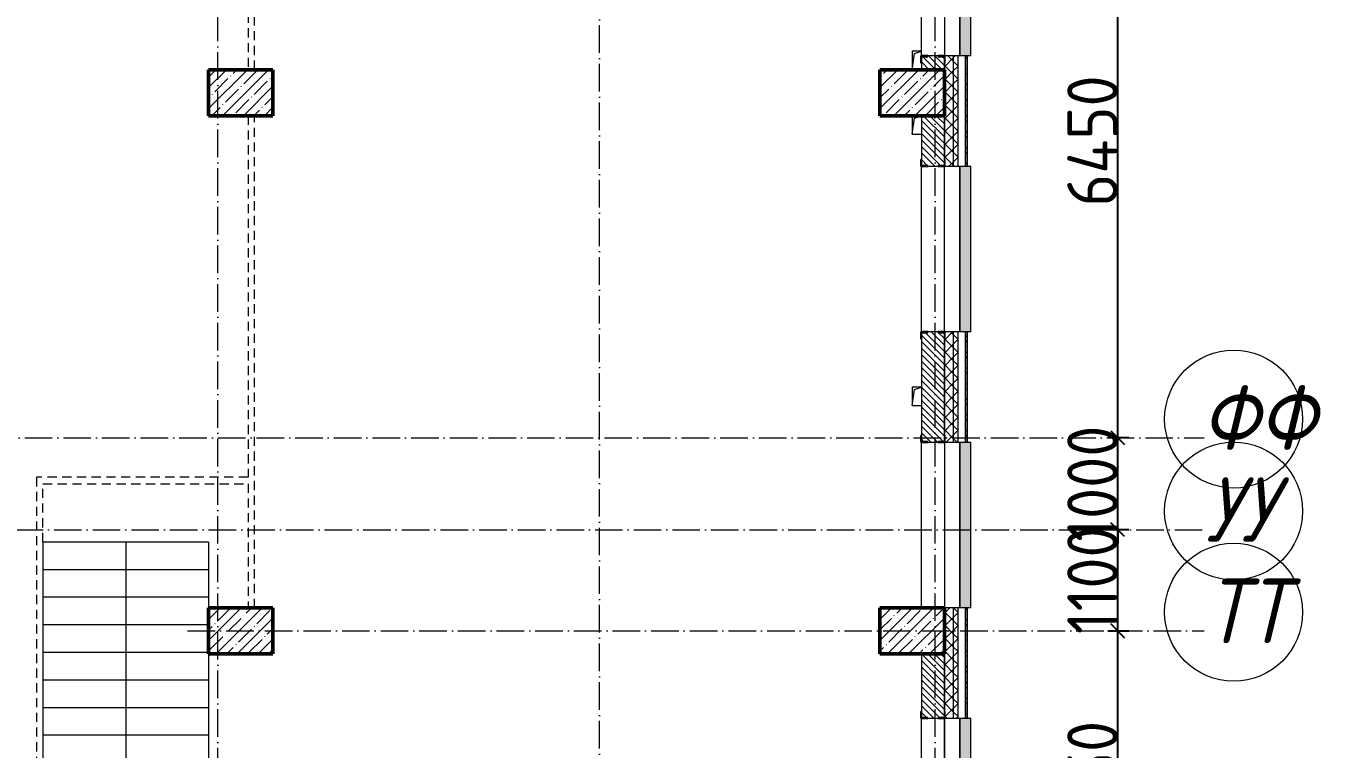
# Model space of a CAD drawing. Header units: millimetres. Extents: x -12989 to 629078, y -109036 to 555275.
# Drawn here: x 607833 to 621924, y 162980 to 170842 of the extents above; entities that cross this region are included whole.
import ezdxf

# ---------------------------------------------------------------- set-up
doc = ezdxf.new("R2010")
doc.units = ezdxf.units.MM
doc.linetypes.add('200_ШТРИХ_ш1п0_6_', pattern=[160, 100, -60])
doc.linetypes.add('50_200_ШТРИХ_1Т_ш5_п1_п1_', pattern=[700, 500, -100, 0, -100])
for name, color, linetype, lineweight in [('A-____-____-DIMS', 7, 'Continuous', 9), ('A-DETL-____-OTLN-3', 7, '200_ШТРИХ_ш1п0_6_', 9), ('A-GENM-____-MCUT', 7, 'Continuous', 25), ('A-GENM-____-OTLN', 7, 'Continuous', 9), ('A-GENM-____-OTLN-1', 7, 'Continuous', 25), ('A-GLAZ-____-OTLN', 7, 'Continuous', 9), ('A-WALL-____-MCUT', 7, 'Continuous', 13), ('A-WALL-____-MCUT-1', 7, 'Continuous', 9), ('A-WALL-____-OTLN', 7, 'Continuous', 9), ('A-WALL-____-PATT-1', 7, 'Continuous', 9), ('A-WALL-FNSH-MCUT-1', 7, 'Continuous', 9), ('S-COLS-____-MCUT', 7, 'Continuous', 50), ('S-COLS-____-OTLN', 7, 'Continuous', 9), ('S-GRID-____-IDEN', 7, 'Continuous', 9), ('S-GRID-____-OTLN-1', 7, '50_200_ШТРИХ_1Т_ш5_п1_п1_', 9), ('S-STRS-____-OTLN-1', 7, 'Continuous', 9)]:
    doc.layers.add(name, color=color, linetype=linetype, lineweight=lineweight)
doc.layers.add('A-GLAZ-____-OTLN-1', color=7, linetype='Continuous', lineweight=9, true_color=0xc0c0c0)
doc.styles.add('ISOCPEUR_I_9', font='isocpeui.ttf', dxfattribs={"width": 0.9, "height": 250})
doc.styles.add('СПДС', font='isocpeur.ttf', dxfattribs={"width": 0.9})
doc.dimstyles.new('ISO-2_5_0_9К_БОЛЬШОЙ_ОСИ', dxfattribs={"dimscale": 304.8, "dimtxt": 248.995294, "dimasz": 0.492126, "dimexe": 0.393701, "dimexo": 0, "dimgap": 0, "dimtad": 1, "dimdec": 0, "dimzin": 0, "dimdsep": 46, "dimtxsty": 'ISOCPEUR_I_9', "dimblk1": 'OBLIQUE', "dimblk2": 'OBLIQUE', "dimsah": 1, "dimcen": 0.09, "dimdle": 0.393701, "dimazin": 0, "dimtfac": 1, "dimtdec": 4, "dimtix": 1, "dimtmove": 0, "dimatfit": 3, "dimfxl": 1, "dimtvp": 1, "dimtolj": 1, "dimtzin": 0, "dimarcsym": 2})
pattern_1 = [(45, (516567.8, 90784.41), (-70.71068, 70.71068), []), (135, (516567.8, 90784.41), (-70.71068, -70.71068), [])]
pattern_2 = [(135, (516567.8, 90784.41), (-35.35534, -35.35534), [])]

# ---------------------------------------------------------------- blocks, each defined once
blk = doc.blocks.new('BSC_Колонна _Прямоугольная - 500х700-V98-АР1_План отверстий 2 этажа в осях 1-64_Ю-ЯЯ')
at = {"layer": 'S-COLS-____-OTLN'}
h = blk.add_hatch(dxfattribs=at)
h.set_pattern_fill('FP_111', color=256, style=0, pattern_type=2)
h.set_pattern_definition([(315, (-73481.04, 93600), (114.04925, 114.04925), []), (315, (-73481.04, 93485.95), (114.04925, 114.04925), [201.613, -40.323, 3.353, -36.97])])
h.paths.add_polyline_path([(-250, -350), (250, -350), (250, 350), (-250, 350)], flags=0)
at = {"layer": 'S-COLS-____-MCUT'}
for p, q in [((250, 350), (-250, 350)), ((-250, 350), (-250, -350)), ((250, -350), (250, 350)), ((-250, -350), (250, -350))]:
    blk.add_line(p, q, dxfattribs=at)
blk = doc.blocks.new('BSC_Колонна _Прямоугольная - 500х700-V100-АР1_План отверстий 2 этажа в осях 1-64_Ю-ЯЯ')
at = {"layer": 'S-COLS-____-OTLN'}
h = blk.add_hatch(dxfattribs=at)
h.set_pattern_fill('FP_113', color=256, style=0, pattern_type=2)
h.set_pattern_definition([(315, (-73481.04, 100900), (114.04925, 114.04925), []), (315, (-73481.04, 100785.95), (114.04925, 114.04925), [201.613, -40.323, 3.353, -36.97])])
h.paths.add_polyline_path([(-250, 168), (-250, -350), (250, -350), (250, 350), (-250, 350)], flags=0)
at = {"layer": 'S-COLS-____-MCUT'}
for p, q in [((250, 350), (-250, 350)), ((-250, 350), (-250, -350)), ((250, -350), (250, 350)), ((-250, -350), (250, -350))]:
    blk.add_line(p, q, dxfattribs=at)
blk = doc.blocks.new('BSC_Колонна _Прямоугольная - 500х700-V101-АР1_План отверстий 2 этажа в осях 1-64_Ю-ЯЯ')
at = {"layer": 'S-COLS-____-OTLN'}
h = blk.add_hatch(dxfattribs=at)
h.set_pattern_fill('FP_114', color=256, style=0, pattern_type=2)
h.set_pattern_definition([(315, (-79331.04, 93600), (114.04925, 114.04925), []), (315, (-79331.04, 93485.95), (114.04925, 114.04925), [201.613, -40.323, 3.353, -36.97])])
h.paths.add_polyline_path([(-250, -350), (250, -350), (250, 350), (-250, 350)], flags=0)
at = {"layer": 'S-COLS-____-MCUT'}
for p, q in [((250, 350), (-250, 350)), ((-250, 350), (-250, -350)), ((250, -350), (250, 350)), ((-250, -350), (250, -350))]:
    blk.add_line(p, q, dxfattribs=at)
blk = doc.blocks.new('BSC_Колонна _Прямоугольная - 500х700-V102-АР1_План отверстий 2 этажа в осях 1-64_Ю-ЯЯ')
at = {"layer": 'S-COLS-____-OTLN'}
h = blk.add_hatch(dxfattribs=at)
h.set_pattern_fill('FP_115', color=256, style=0, pattern_type=2)
h.set_pattern_definition([(315, (-79331.04, 100900), (114.04925, 114.04925), []), (315, (-79331.04, 100785.95), (114.04925, 114.04925), [201.613, -40.323, 3.353, -36.97])])
h.paths.add_polyline_path([(-250, 350), (-250, -350), (250, -350), (250, 350)], flags=0)
at = {"layer": 'S-COLS-____-MCUT'}
for p, q in [((250, 350), (-250, 350)), ((-250, 350), (-250, -350)), ((250, -350), (250, 350)), ((-250, -350), (250, -350))]:
    blk.add_line(p, q, dxfattribs=at)
blk = doc.blocks.new('Отлив_СКБ - Отлив витража_120_НВФ-31885687-АР1_План отверстий 2 этажа в осях 1-64_Ю-ЯЯ')
at = {"layer": 'A-GLAZ-____-OTLN-1'}
for points in [[(0, 0), (0, -2), (1800, -2), (1800, 0), (1023, 0)], [(0, -83), (0, -120), (1800, -120), (1800, -2), (0, -2), (0, -63)]]:
    blk.add_hatch(color=256, dxfattribs=at).paths.add_polyline_path(points, flags=0)
at = {"layer": 'A-GLAZ-____-OTLN'}
for p, q in [((0, 0), (1800, 0)), ((1800, -2), (0, -2)), ((0, -120), (0, -83)), ((0, -120), (1800, -120)), ((1800, -83), (1800, -120))]:
    blk.add_line(p, q, dxfattribs=at)
blk = doc.blocks.new('Фахверк_СКБ_Уголок - 250_2700-27497298-АР1_План отверстий 2 этажа в осях 1-64_Ю-ЯЯ')
at = {"layer": 'A-GENM-____-MCUT'}
for p, q in [((200, 181), (125, 181)), ((125, 181), (125, 106)), ((131, 106), (131, 175)), ((131, 175), (200, 175)), ((200, 175), (200, 181)), ((125, 106), (131, 106)), ((131, -6), (125, -6)), ((125, -6), (125, -81)), ((125, -81), (200, -81)), ((131, -75), (131, -6)), ((200, -75), (131, -75)), ((200, -81), (200, -75))]:
    blk.add_line(p, q, dxfattribs=at)
blk = doc.blocks.new('Фахверк_СКБ_Уголок - 250_2700_1-27501432-АР1_План отверстий 2 этажа в осях 1-64_Ю-ЯЯ')
at = {"layer": 'A-GENM-____-MCUT'}
for p, q in [((200, 181), (125, 181)), ((125, 181), (125, 106)), ((131, 106), (131, 175)), ((131, 175), (200, 175)), ((200, 175), (200, 181)), ((125, 106), (131, 106)), ((131, -6), (125, -6)), ((125, -6), (125, -81)), ((125, -81), (200, -81)), ((131, -75), (131, -6)), ((200, -75), (131, -75)), ((200, -81), (200, -75))]:
    blk.add_line(p, q, dxfattribs=at)
blk = doc.blocks.new('AR_Отверстие прямоугольное _в плите_ - AR_Отверстие прямоугольное _в плите_-V168-АР1_План отверстий 2 этажа в осях 1-64_Ю-ЯЯ')
at = {"layer": 'A-GENM-____-OTLN'}
for p, q in [((-50, 100), (-50, -100)), ((-50, -100), (-25, 75)), ((-25, 75), (50, 100)), ((-50, -100), (50, -100))]:
    blk.add_line(p, q, dxfattribs=at)
blk = doc.blocks.new('AR_Отверстие прямоугольное _в плите_ - AR_Отверстие прямоугольное _в плите_-V172-АР1_План отверстий 2 этажа в осях 1-64_Ю-ЯЯ')
at = {"layer": 'A-GENM-____-OTLN'}
for p, q in [((50, 100), (-50, 100)), ((-50, 100), (-50, -100)), ((-50, -100), (-25, 75)), ((-25, 75), (50, 100)), ((-50, -100), (50, -100))]:
    blk.add_line(p, q, dxfattribs=at)
blk = doc.blocks.new('AR_Отверстие прямоугольное _в плите_ - AR_Отверстие прямоугольное _в плите_-V169-АР1_План отверстий 2 этажа в осях 1-64_Ю-ЯЯ')
at = {"layer": 'A-GENM-____-OTLN'}
for p, q in [((50, 100), (-50, 100)), ((-50, 100), (-50, -100)), ((-50, -100), (-25, 75)), ((-25, 75), (50, 100))]:
    blk.add_line(p, q, dxfattribs=at)
blk = doc.blocks.new('Ось сетки - Круг_Ø6_00__ISO-2_5_0_9K_-25732049-АР1_План отверстий 3 этажа в осях 1-64_Ю-ЯЯ')
at = {"layer": 'S-GRID-____-IDEN'}
blk.add_circle((0, 0), 3, dxfattribs=at)
blk = doc.blocks.new('_Oblique')
at = {"color": 0, "linetype": 'ByBlock', "lineweight": -2}
blk.add_line((-0.5, -0.5), (0.5, 0.5), dxfattribs=at)
blk = doc.blocks.new('*D2885')
at = {"layer": 'A-____-____-DIMS', "color": 0, "lineweight": -2, "transparency": 16777216}
for p, q in [((386799, -13382), (387025, -13382)), ((386905, -16852), (386905, -13262)), ((386799, -16732), (387025, -16732))]:
    blk.add_line(p, q, dxfattribs=at)
at = {"layer": 'Defpoints', "color": 0, "transparency": 16777216}
for p in [(386799, -13382), (386905, -13382), (386799, -16732)]:
    blk.add_point(p, dxfattribs=at)
at = {"layer": 'A-____-____-DIMS', "color": 0, "lineweight": -2, "transparency": 16777216, "xscale": 150, "yscale": 150, "zscale": 150}
for p, rotation in [((386905, -13382), 90), ((386905, -16732), 270)]:
    blk.add_blockref('_Oblique', p, dxfattribs=dict(at, rotation=rotation))
at = {"layer": 'A-____-____-DIMS', "color": 0, "transparency": 16777216, "insert": (386631, -15057), "char_height": 548.6, "attachment_point": 5, "rotation": 90, "style": 'СПДС'}
blk.add_mtext('\\A1;3350', dxfattribs=at)
blk = doc.blocks.new('*D2886')
at = {"layer": 'A-____-____-DIMS', "color": 0, "lineweight": -2, "transparency": 16777216}
for p, q in [((386905, -13502), (386905, -12162)), ((386799, -12282), (387025, -12282)), ((386799, -13382), (387025, -13382))]:
    blk.add_line(p, q, dxfattribs=at)
at = {"layer": 'Defpoints', "color": 0, "transparency": 16777216}
for p in [(386799, -12282), (386905, -12282), (386799, -13382)]:
    blk.add_point(p, dxfattribs=at)
at = {"layer": 'A-____-____-DIMS', "color": 0, "lineweight": -2, "transparency": 16777216, "xscale": 150, "yscale": 150, "zscale": 150}
for p, rotation in [((386905, -12282), 90), ((386905, -13382), 270)]:
    blk.add_blockref('_Oblique', p, dxfattribs=dict(at, rotation=rotation))
at = {"layer": 'A-____-____-DIMS', "color": 0, "transparency": 16777216, "insert": (386631, -12832), "char_height": 548.6, "attachment_point": 5, "rotation": 90, "style": 'СПДС'}
blk.add_mtext('\\A1;1100', dxfattribs=at)
blk = doc.blocks.new('*D2887')
at = {"layer": 'A-____-____-DIMS', "color": 0, "lineweight": -2, "transparency": 16777216}
for p, q in [((386905, -11282), (386905, -11132)), ((386799, -11282), (387025, -11282)), ((386905, -12282), (386905, -11282)), ((386799, -12282), (387025, -12282)), ((386905, -12282), (386905, -12432))]:
    blk.add_line(p, q, dxfattribs=at)
at = {"layer": 'Defpoints', "color": 0, "transparency": 16777216}
for p in [(386799, -11282), (386905, -11282), (386799, -12282)]:
    blk.add_point(p, dxfattribs=at)
at = {"layer": 'A-____-____-DIMS', "color": 0, "lineweight": -2, "transparency": 16777216, "xscale": 150, "yscale": 150, "zscale": 150}
for p, rotation in [((386905, -11282), 270), ((386905, -12282), 90)]:
    blk.add_blockref('_Oblique', p, dxfattribs=dict(at, rotation=rotation))
at = {"layer": 'A-____-____-DIMS', "color": 0, "transparency": 16777216, "insert": (386631, -11782), "char_height": 548.6, "attachment_point": 5, "rotation": 90, "style": 'СПДС'}
blk.add_mtext('\\A1;1000', dxfattribs=at)
blk = doc.blocks.new('*D2888')
at = {"layer": 'A-____-____-DIMS', "color": 0, "lineweight": -2, "transparency": 16777216}
for p, q in [((386905, -11402), (386905, -4712)), ((386799, -4832), (387025, -4832)), ((386799, -11282), (387025, -11282))]:
    blk.add_line(p, q, dxfattribs=at)
at = {"layer": 'Defpoints', "color": 0, "transparency": 16777216}
for p in [(386799, -4832), (386905, -4832), (386799, -11282)]:
    blk.add_point(p, dxfattribs=at)
at = {"layer": 'A-____-____-DIMS', "color": 0, "lineweight": -2, "transparency": 16777216, "xscale": 150, "yscale": 150, "zscale": 150}
for p, rotation in [((386905, -4832), 90), ((386905, -11282), 270)]:
    blk.add_blockref('_Oblique', p, dxfattribs=dict(at, rotation=rotation))
at = {"layer": 'A-____-____-DIMS', "color": 0, "transparency": 16777216, "insert": (386631, -8057), "char_height": 548.6, "attachment_point": 5, "rotation": 90, "style": 'СПДС'}
blk.add_mtext('\\A1;6450', dxfattribs=at)
blk = doc.blocks.new('3эт')
at = {"layer": 'S-GRID-____-OTLN-1', "color": 251, "ltscale": 0.6, "true_color": 0x636466}
for p, q in [((377120.7, -46882.4), (377120.7, 4029.4)), ((381270.7, -37346.8), (381270.7, 4029.4)), ((384920.7, -46882.4), (384920.7, 4029.4)), ((333012.7, -11282.4), (387845.1, -11282.4)), ((318208.2, -12282.4), (387845.1, -12282.4)), ((376792, -13382.4), (387845.1, -13382.4))]:
    blk.add_line(p, q, dxfattribs=at)
at = {"layer": 'S-GRID-____-IDEN', "xscale": 250, "yscale": 250, "zscale": 99.99999999999993, "rotation": 269.9999999999995}
for p in [(388165, -11079.9), (388165, -12079.9), (388165, -13179.9)]:
    blk.add_blockref('Ось сетки - Круг_Ø6_00__ISO-2_5_0_9K_-25732049-АР1_План отверстий 3 этажа в осях 1-64_Ю-ЯЯ', p, dxfattribs=at)
at = {"layer": 'S-GRID-____-IDEN', "char_height": 700, "attachment_point": 1, "style": 'ISOCPEUR_I_9'}
for s, insert, width in [('ФФ', (387810, -10714.8), 562.785), ('УУ', (387857.7, -11714.8), 447.342), ('ТТ', (387857.7, -12814.8), 447.342)]:
    blk.add_mtext(s, dxfattribs=dict(at, insert=insert, width=width))
at = {"layer": 'A-____-____-DIMS'}
for base, p1, p2, override, picture, middle in [((386904.9, -4832.4), (386798.9, -11282.4), (386798.9, -4832.4), {"dimtxt": 1.8, "dimpost": '<>', "dimtxsty": 'СПДС', "dimfxl": 6450}, '*D2888', (386630.6, -8057.4)), ((386904.9, -11282.4), (386798.9, -12282.4), (386798.9, -11282.4), {"dimtxt": 1.8, "dimpost": '<>', "dimtxsty": 'СПДС', "dimfxl": 1000}, '*D2887', (386630.6, -11782.4)), ((386904.9, -12282.4), (386798.9, -13382.4), (386798.9, -12282.4), {"dimtxt": 1.8, "dimpost": '<>', "dimtxsty": 'СПДС', "dimfxl": 1100}, '*D2886', (386630.6, -12832.4)), ((386904.9, -13382.4), (386798.9, -16732.4), (386798.9, -13382.4), {"dimtxt": 1.8, "dimpost": '<>', "dimtxsty": 'СПДС', "dimfxl": 3350}, '*D2885', (386630.6, -15057.4))]:
    dim = blk.add_linear_dim(base=base, p1=p1, p2=p2, angle=90, dimstyle='ISO-2_5_0_9К_БОЛЬШОЙ_ОСИ', override=override, dxfattribs=at)
    dim.commit()
    dim.dimension.update_dxf_attribs({"geometry": picture, "text_midpoint": middle})

msp = doc.modelspace()

# ---------------------------------------------------------------- hatches: boundary and pattern name
at = {"layer": 'A-WALL-____-PATT-1'}
h = msp.add_hatch(dxfattribs=at)
h.set_pattern_fill('FP_1', color=256, style=0, pattern_type=2)
h.set_pattern_definition(pattern_1)
h.paths.add_polyline_path([(617967.7976, 137600.4504), (617967.7976, 137865.4504), (617917.7976, 137865.4504), (617917.7976, 137600.4504)], flags=0)
h.paths.add_polyline_path([(617917.7976, 138865.4504), (617967.7976, 138865.4504), (617967.7976, 146565.4504), (617917.7976, 146565.4504), (617917.7976, 141551.3509)], flags=0)
h.paths.add_polyline_path([(617917.7976, 160265.4504), (617967.7976, 160265.4504), (617967.7976, 161515.4504), (617917.7976, 161515.4504), (617917.7976, 160924.2991)], flags=0)
h.paths.add_polyline_path([(617917.7976, 163315.4504), (617967.7976, 163315.4504), (617967.7976, 164515.4504), (617917.7976, 164515.4504), (617917.7976, 164153.1238)], flags=0)
h.paths.add_polyline_path([(617967.7976, 166315.4504), (617967.7976, 167515.4504), (617917.7976, 167515.4504), (617917.7976, 166315.4504)], flags=0)
h.paths.add_polyline_path([(617967.7976, 169315.4504), (617967.7976, 170515.4504), (617917.7976, 170515.4504), (617917.7976, 169315.4504)], flags=0)
h.paths.add_polyline_path([(617967.7976, 172315.4504), (617967.7976, 176565.4504), (617917.7976, 176565.4504), (617917.7976, 172315.4504)], flags=0)
h = msp.add_hatch(dxfattribs=at)
h.set_pattern_fill('FP_3', color=256, style=0, pattern_type=2)
h.set_pattern_definition([(45, (516567.8, 90784.41), (-85.53659, 85.53659), []), (45, (516624.82, 90784.41), (-85.53659, 85.53659), [])])
h.paths.add_polyline_path([(618067.7976, 160265.4504), (618067.7976, 161515.4504), (618047.7976, 161515.4504), (618047.7976, 160265.4504)], flags=0)
h.paths.add_polyline_path([(618047.7976, 163315.4504), (618067.7976, 163315.4504), (618067.7976, 164515.4504), (618047.7976, 164515.4504), (618047.7976, 164153.1238)], flags=0)
h.paths.add_polyline_path([(618067.7976, 166315.4504), (618067.7976, 167515.4504), (618047.7976, 167515.4504), (618047.7976, 166315.4504)], flags=0)
h.paths.add_polyline_path([(618067.7976, 169315.4504), (618067.7976, 170515.4504), (618047.7976, 170515.4504), (618047.7976, 169315.4504)], flags=0)
h.paths.add_polyline_path([(618067.7976, 172315.4504), (618067.7976, 176695.4504), (618047.7976, 176695.4504), (618047.7976, 172315.4504)], flags=0)
h = msp.add_hatch(dxfattribs=at)
h.set_pattern_fill('FP_1', color=256, style=0, pattern_type=2)
h.set_pattern_definition(pattern_1)
h.paths.add_polyline_path([(617817.7976, 137600.4504), (617917.7976, 137600.4504), (617917.7976, 137865.4504), (617817.7976, 137865.4504)], flags=0)
h.paths.add_polyline_path([(617917.7976, 138865.4504), (617917.7976, 146565.4504), (617823.7976, 146565.4504), (617823.7976, 146490.4504), (617817.7976, 146490.4504), (617817.7976, 138865.4504)], flags=0)
h.paths.add_polyline_path([(617917.7976, 160265.4504), (617917.7976, 161515.4504), (617823.7976, 161515.4504), (617823.7976, 161440.4504), (617817.7976, 161440.4504), (617817.7976, 160340.4504), (617823.7976, 160340.4504), (617823.7976, 160265.4504)], flags=0)
h.paths.add_polyline_path([(617823.7976, 163315.4504), (617917.7976, 163315.4504), (617917.7976, 164515.4504), (617817.7976, 164515.4504), (617817.7976, 163390.4504), (617823.7976, 163390.4504), (617823.7976, 163321.4504)], flags=0)
h.paths.add_polyline_path([(617823.7976, 166315.4504), (617917.7976, 166315.4504), (617917.7976, 167515.4504), (617823.7976, 167515.4504), (617823.7976, 167440.4504), (617817.7976, 167440.4504), (617817.7976, 166390.4504), (617823.7976, 166390.4504), (617823.7976, 166321.4504)], flags=0)
h.paths.add_polyline_path([(617823.7976, 169315.4504), (617917.7976, 169315.4504), (617917.7976, 170515.4504), (617823.7976, 170515.4504), (617823.7976, 170440.4504), (617817.7976, 170440.4504), (617817.7976, 169390.4504), (617823.7976, 169390.4504), (617823.7976, 169321.4504)], flags=0)
h.paths.add_polyline_path([(617917.7976, 172315.4504), (617917.7976, 176465.4504), (617817.7976, 176465.4504), (617817.7976, 172315.4504)], flags=0)
h = msp.add_hatch(dxfattribs=at)
h.set_pattern_fill('FP_6', color=256, style=0, pattern_type=2)
h.set_pattern_definition(pattern_2)
h.paths.add_polyline_path([(617742.0297, 170365.4504), (617817.7976, 170365.4504), (617817.7976, 170509.4504), (617748.7976, 170509.4504), (617748.7976, 170515.4504), (617636.7976, 170515.4504), (617636.7976, 170509.4504), (617567.7976, 170509.4504), (617567.7976, 170365.4504)], flags=0)
h = msp.add_hatch(dxfattribs=at)
h.set_pattern_fill('FP_6', color=256, style=0, pattern_type=2)
h.set_pattern_definition(pattern_2)
h.paths.add_polyline_path([(617748.7976, 166315.4504), (617748.7976, 166321.4504), (617817.7976, 166321.4504), (617817.7976, 167509.4504), (617748.7976, 167509.4504), (617748.7976, 167515.4504), (617636.7976, 167515.4504), (617636.7976, 167509.4504), (617567.7976, 167509.4504), (617567.7976, 166321.4504), (617636.7976, 166321.4504), (617636.7976, 166315.4504)], flags=0)
h.paths.add_polyline_path([(617748.7976, 169315.4504), (617748.7976, 169321.4504), (617817.7976, 169321.4504), (617817.7976, 169865.1029), (617567.7976, 169865.1029), (617567.7976, 169321.4504), (617636.7976, 169321.4504), (617636.7976, 169315.4504)], flags=0)
h = msp.add_hatch(dxfattribs=at)
h.set_pattern_fill('FP_6', color=256, style=0, pattern_type=2)
h.set_pattern_definition(pattern_2)
h.paths.add_polyline_path([(617567.7976, 161165.4504), (617817.7976, 161165.4504), (617817.7976, 161509.4504), (617748.7976, 161509.4504), (617748.7976, 161515.4504), (617636.7976, 161515.4504), (617636.7976, 161509.4504), (617567.7976, 161509.4504), (617567.7976, 161440.4504)], flags=0)
h.paths.add_polyline_path([(617748.7976, 163315.4504), (617748.7976, 163321.4504), (617817.7976, 163321.4504), (617817.7976, 164015.4504), (617567.7976, 164015.4504), (617567.7976, 163321.4504), (617636.7976, 163321.4504), (617636.7976, 163315.4504)], flags=0)

# ---------------------------------------------------------------- linework, layer by layer
at = {"layer": 'A-DETL-____-OTLN-3'}
for p, q in [((610247.7976, 171615.4504), (610247.7976, 170365.4504)), ((610317.7976, 170365.4504), (610317.7976, 171615.4504)), ((610247.7976, 169865.4504), (610247.7976, 165935.4504)), ((610317.7976, 164515.4504), (610317.7976, 169865.4504)), ((607947.7976, 165935.4504), (607947.7976, 155345.4504)), ((610247.7976, 165935.4504), (607947.7976, 165935.4504)), ((608017.7976, 165230.4504), (608017.7976, 165865.4504)), ((608017.7976, 165865.4504), (610247.7976, 165865.4504)), ((610247.7976, 165865.4504), (610247.7976, 164515.4504))]:
    msp.add_line(p, q, dxfattribs=at)
at = {"layer": 'A-WALL-____-MCUT'}
for p, q in [((617748.7976, 170515.4504), (617636.7976, 170515.4504)), ((618047.7976, 170515.4504), (617823.7976, 170515.4504)), ((618047.7976, 169315.4504), (618047.7976, 170515.4504)), ((617567.7976, 170440.4504), (617567.7976, 170365.4504)), ((617817.7976, 169865.1029), (617567.7976, 169865.1029)), ((617567.7976, 169865.1029), (617567.7976, 169390.4504)), ((617636.7976, 169315.4504), (617748.7976, 169315.4504)), ((617823.7976, 169315.4504), (618047.7976, 169315.4504)), ((617567.7976, 167440.4504), (617567.7976, 166390.4504)), ((617748.7976, 167515.4504), (617636.7976, 167515.4504)), ((618047.7976, 167515.4504), (617823.7976, 167515.4504)), ((618047.7976, 166315.4504), (618047.7976, 167515.4504)), ((617636.7976, 166315.4504), (617748.7976, 166315.4504)), ((617823.7976, 166315.4504), (618047.7976, 166315.4504)), ((618047.7976, 164515.4504), (617817.7976, 164515.4504)), ((618047.7976, 163315.4504), (618047.7976, 164515.4504)), ((617567.7976, 164015.4504), (617567.7976, 163390.4504)), ((617636.7976, 163315.4504), (617748.7976, 163315.4504)), ((617823.7976, 163315.4504), (618047.7976, 163315.4504))]:
    msp.add_line(p, q, dxfattribs=at)
at = {"layer": 'A-WALL-____-MCUT-1'}
for p, q in [((617917.7976, 169315.4504), (617917.7976, 170515.4504)), ((617967.7976, 169315.4504), (617967.7976, 170515.4504)), ((617817.7976, 170440.4504), (617817.7976, 170365.4504)), ((617817.7976, 170365.4504), (617817.7976, 170440.4504)), ((617817.7976, 169865.1029), (617817.7976, 169390.4504)), ((617817.7976, 169390.4504), (617817.7976, 169865.1029)), ((617817.7976, 167440.4504), (617817.7976, 166390.4504)), ((617817.7976, 166390.4504), (617817.7976, 167440.4504)), ((617917.7976, 166315.4504), (617917.7976, 167515.4504)), ((617967.7976, 166315.4504), (617967.7976, 167515.4504)), ((617917.7976, 163315.4504), (617917.7976, 164515.4504)), ((617967.7976, 163315.4504), (617967.7976, 164515.4504)), ((617817.7976, 164015.4504), (617817.7976, 163390.4504)), ((617817.7976, 163390.4504), (617817.7976, 164015.4504))]:
    msp.add_line(p, q, dxfattribs=at)
at = {"layer": 'A-WALL-____-OTLN'}
for p, q in [((617567.7976, 170515.4504), (617567.7976, 172315.4504)), ((617817.7976, 172315.4504), (617817.7976, 170515.4504)), ((617567.7976, 169865.1029), (617567.7976, 169865.4504)), ((617567.7976, 167515.4504), (617567.7976, 169315.4504)), ((617817.7976, 167515.4504), (617817.7976, 169315.4504)), ((617567.7976, 164515.4504), (617567.7976, 166315.4504)), ((617817.7976, 166315.4504), (617817.7976, 164515.4504)), ((617567.7976, 161515.4504), (617567.7976, 163315.4504)), ((617817.7976, 161515.4504), (617817.7976, 163315.4504)), ((617817.7976, 163315.4504), (617817.7976, 161515.4504))]:
    msp.add_line(p, q, dxfattribs=at)
at = {"layer": 'A-WALL-FNSH-MCUT-1'}
for p, q in [((618067.7976, 170515.4504), (618047.7976, 170515.4504)), ((618047.7976, 170515.4504), (618047.7976, 169315.4504)), ((618067.7976, 169315.4504), (618067.7976, 170515.4504)), ((618047.7976, 169315.4504), (618067.7976, 169315.4504)), ((618067.7976, 167515.4504), (618047.7976, 167515.4504)), ((618047.7976, 167515.4504), (618047.7976, 166315.4504)), ((618067.7976, 166315.4504), (618067.7976, 167515.4504)), ((618047.7976, 166315.4504), (618067.7976, 166315.4504)), ((618067.7976, 164515.4504), (618047.7976, 164515.4504)), ((618047.7976, 164515.4504), (618047.7976, 163315.4504)), ((618067.7976, 163315.4504), (618067.7976, 164515.4504)), ((618047.7976, 163315.4504), (618067.7976, 163315.4504))]:
    msp.add_line(p, q, dxfattribs=at)
at = {"layer": 'S-STRS-____-OTLN-1'}
for p, q in [((609817.7976, 165230.4504), (608017.7976, 165230.4504)), ((608017.7976, 165230.4504), (608017.7976, 164930.4504)), ((609817.7976, 165230.4504), (608017.7976, 165230.4504)), ((608917.7976, 165230.4504), (608917.7976, 164930.4504)), ((609817.7976, 165230.4504), (609817.7976, 164930.4504)), ((608017.7976, 164930.4504), (608017.7976, 164630.4504)), ((609817.7976, 164930.4504), (608017.7976, 164930.4504)), ((609817.7976, 164930.4504), (608017.7976, 164930.4504)), ((608917.7976, 164930.4504), (608917.7976, 164630.4504)), ((609817.7976, 164930.4504), (609817.7976, 164630.4504)), ((608017.7976, 164630.4504), (608017.7976, 164330.4504)), ((609817.7976, 164630.4504), (608017.7976, 164630.4504)), ((609817.7976, 164630.4504), (608017.7976, 164630.4504)), ((608917.7976, 164630.4504), (608917.7976, 164330.4504)), ((609817.7976, 164630.4504), (609817.7976, 164515.4504)), ((608017.7976, 164330.4504), (608017.7976, 164030.4504)), ((609817.7976, 164330.4504), (608017.7976, 164330.4504)), ((609817.7976, 164330.4504), (608017.7976, 164330.4504)), ((608917.7976, 164330.4504), (608917.7976, 164030.4504)), ((608017.7976, 164030.4504), (608017.7976, 163730.4504)), ((609817.7976, 164030.4504), (608017.7976, 164030.4504)), ((609817.7976, 164030.4504), (608017.7976, 164030.4504)), ((608917.7976, 164030.4504), (608917.7976, 163730.4504)), ((609817.7976, 164015.4504), (609817.7976, 163730.4504)), ((608017.7976, 163730.4504), (608017.7976, 163430.4504)), ((609817.7976, 163730.4504), (608017.7976, 163730.4504)), ((609817.7976, 163730.4504), (608017.7976, 163730.4504)), ((608917.7976, 163730.4504), (608917.7976, 163430.4504)), ((609817.7976, 163730.4504), (609817.7976, 163430.4504)), ((608017.7976, 163430.4504), (608017.7976, 163130.4504)), ((609817.7976, 163430.4504), (608017.7976, 163430.4504)), ((609817.7976, 163430.4504), (608017.7976, 163430.4504)), ((608917.7976, 163430.4504), (608917.7976, 163130.4504)), ((609817.7976, 163430.4504), (609817.7976, 163130.4504)), ((608017.7976, 163130.4504), (608017.7976, 162830.4504)), ((609817.7976, 163130.4504), (608017.7976, 163130.4504)), ((609817.7976, 163130.4504), (608017.7976, 163130.4504)), ((608917.7976, 163130.4504), (608917.7976, 162830.4504)), ((609817.7976, 163130.4504), (609817.7976, 162830.4504))]:
    msp.add_line(p, q, dxfattribs=at)

# ---------------------------------------------------------------- block references
msp.add_blockref('3эт', (232797.0902, 177647.8646))
at = {"layer": 'A-GENM-____-OTLN'}
for name, p in [('AR_Отверстие прямоугольное _в плите_ - AR_Отверстие прямоугольное _в плите_-V169-АР1_План отверстий 2 этажа в осях 1-64_Ю-ЯЯ', (617517.7976, 170465.4504)), ('AR_Отверстие прямоугольное _в плите_ - AR_Отверстие прямоугольное _в плите_-V168-АР1_План отверстий 2 этажа в осях 1-64_Ю-ЯЯ', (617517.7976, 169765.4504)), ('AR_Отверстие прямоугольное _в плите_ - AR_Отверстие прямоугольное _в плите_-V172-АР1_План отверстий 2 этажа в осях 1-64_Ю-ЯЯ', (617517.7976, 166815.4504))]:
    msp.add_blockref(name, p, dxfattribs=at)
at = {"layer": 'A-GENM-____-OTLN-1'}
for name, p, rotation in [('Фахверк_СКБ_Уголок - 250_2700_1-27501432-АР1_План отверстий 2 этажа в осях 1-64_Ю-ЯЯ', (617642.7976, 170640.4504), 269.9999999999999), ('Фахверк_СКБ_Уголок - 250_2700-27497298-АР1_План отверстий 2 этажа в осях 1-64_Ю-ЯЯ', (617742.7976, 169190.4504), 89.99999999999993), ('Фахверк_СКБ_Уголок - 250_2700-27497298-АР1_План отверстий 2 этажа в осях 1-64_Ю-ЯЯ', (617642.7976, 167640.4504), 269.9999999999999), ('Фахверк_СКБ_Уголок - 250_2700-27497298-АР1_План отверстий 2 этажа в осях 1-64_Ю-ЯЯ', (617742.7976, 166190.4504), 89.99999999999994), ('Фахверк_СКБ_Уголок - 250_2700-27497298-АР1_План отверстий 2 этажа в осях 1-64_Ю-ЯЯ', (617742.7976, 163190.4504), 89.99999999999994)]:
    msp.add_blockref(name, p, dxfattribs=dict(at, rotation=rotation))
at = {"layer": 'A-GLAZ-____-OTLN', "rotation": 90}
for p in [(617984.7976, 170515.4504), (617984.7976, 167515.4504), (617984.7976, 164515.4504), (617984.7976, 161515.4504)]:
    msp.add_blockref('Отлив_СКБ - Отлив витража_120_НВФ-31885687-АР1_План отверстий 2 этажа в осях 1-64_Ю-ЯЯ', p, dxfattribs=at)
at = {"layer": 'S-COLS-____-OTLN', "rotation": 89.9999999999999}
for name, p in [('BSC_Колонна _Прямоугольная - 500х700-V101-АР1_План отверстий 2 этажа в осях 1-64_Ю-ЯЯ', (610167.7976, 170115.4504)), ('BSC_Колонна _Прямоугольная - 500х700-V102-АР1_План отверстий 2 этажа в осях 1-64_Ю-ЯЯ', (617467.7976, 170115.4504)), ('BSC_Колонна _Прямоугольная - 500х700-V98-АР1_План отверстий 2 этажа в осях 1-64_Ю-ЯЯ', (610167.7976, 164265.4504)), ('BSC_Колонна _Прямоугольная - 500х700-V100-АР1_План отверстий 2 этажа в осях 1-64_Ю-ЯЯ', (617467.7976, 164265.4504))]:
    msp.add_blockref(name, p, dxfattribs=at)

doc.saveas('drawing.dxf')
